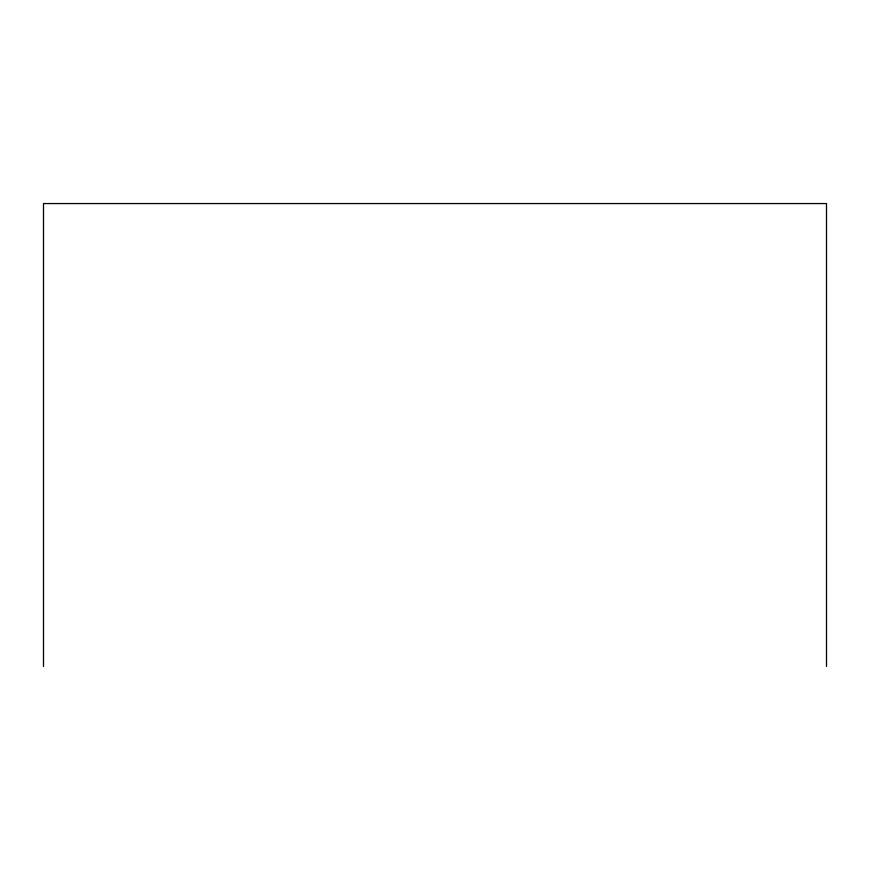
<?xml version="1.0" encoding="UTF-8"?>
<svg xmlns="http://www.w3.org/2000/svg" width="870" height="870" viewBox="0 0 870 870"><rect width="100%" height="100%" fill="white"/><g stroke="black" fill="none" stroke-linecap="round" stroke-linejoin="round"><path stroke-width="1.3" d="M826.5 666.442L826.5 203.558L43.5 203.558L43.5 666.442"/></g></svg>
